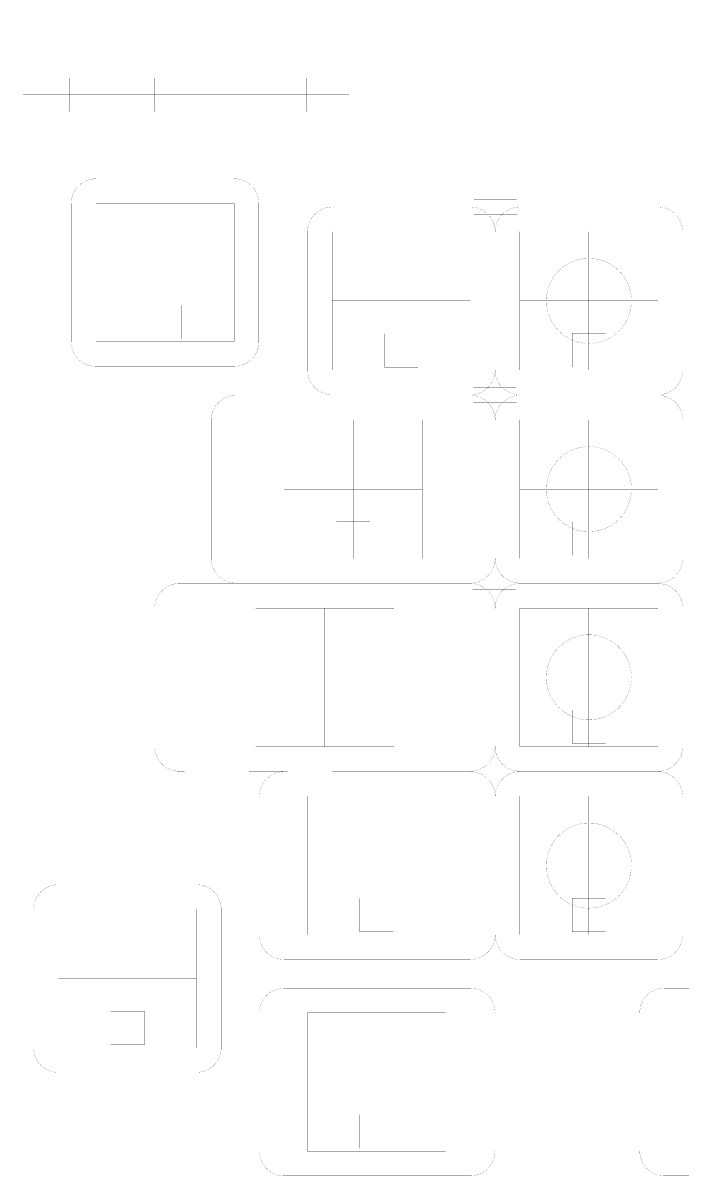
# Model space of a CAD drawing. Header units: inches. Extents: x -214 to 438, y -213 to 250.
# Drawn here: x -213.9 to -147, y 133.4 to 250 of the extents above; entities that cross this region are included whole.
import ezdxf

# ---------------------------------------------------------------- set-up
doc = ezdxf.new("R2010")
doc.units = ezdxf.units.IN
doc.layers.add('Drawing', color=216, linetype='Continuous')

msp = doc.modelspace()

# ---------------------------------------------------------------- linework, layer by layer
at = {"layer": 'Drawing', "const_width": 0.0127}
for points in [[(-210.86, 238.28), (-210.86, 250.03)], [(-186.86, 238.28), (-186.86, 250.03)], [(-212.56, 241.08), (-212.56, 244.48)], [(-212.56, 244.48), (-209.16, 244.48)], [(-212.56, 241.08), (-212.56, 244.48)], [(-212.56, 244.48), (-209.16, 244.48)], [(-209.16, 241.08), (-209.16, 244.48)], [(-209.16, 241.08), (-209.16, 244.48)], [(-200.56, 241.08), (-200.56, 244.48)], [(-200.56, 244.48), (-197.16, 244.48)], [(-200.56, 241.08), (-200.56, 244.48)], [(-200.56, 244.48), (-197.16, 244.48)], [(-197.16, 241.08), (-197.16, 244.48)], [(-197.16, 241.08), (-197.16, 244.48)], [(-188.56, 241.08), (-188.56, 244.48)], [(-188.56, 244.48), (-185.16, 244.48)], [(-188.56, 241.08), (-188.56, 244.48)], [(-188.56, 244.48), (-185.16, 244.48)], [(-185.16, 241.08), (-185.16, 244.48)], [(-185.16, 241.08), (-185.16, 244.48)], [(-213.86, 242.78), (-198.86, 242.78)], [(-198.86, 238.28), (-198.86, 242.78)], [(-198.86, 238.28), (-198.86, 242.78)], [(-198.86, 242.78), (-180.86, 242.78)], [(-212.56, 241.08), (-209.16, 241.08)], [(-212.56, 241.08), (-209.16, 241.08)], [(-200.56, 241.08), (-197.16, 241.08)], [(-200.56, 241.08), (-197.16, 241.08)], [(-188.56, 241.08), (-185.16, 241.08)], [(-188.56, 241.08), (-185.16, 241.08)], [(-210.86, 238.28), (-198.86, 238.28)], [(-199.49, 224.78), (-199.49, 238.28)], [(-198.86, 238.28), (-186.86, 238.28)], [(-206.49, 234.28), (-192.49, 234.28)], [(-208.99, 217.78), (-208.99, 231.78)], [(-206.49, 217.78), (-206.49, 231.78)], [(-206.49, 231.78), (-192.49, 231.78)], [(-199.49, 217.78), (-199.49, 231.78)], [(-192.49, 217.78), (-192.49, 231.78)], [(-189.99, 217.78), (-189.99, 231.78)], [(-182.56, 231.42), (-168.56, 231.42)], [(-168.21, 232.15), (-163.86, 232.15)], [(-163.56, 231.42), (-149.56, 231.42)], [(-163.56, 231.42), (-149.56, 231.42)], [(-168.21, 230.7), (-163.81, 230.7)], [(-185.06, 214.92), (-185.06, 228.92)], [(-182.56, 214.92), (-182.56, 228.92)], [(-182.56, 228.92), (-168.56, 228.92)], [(-175.56, 214.92), (-175.56, 228.92)], [(-168.56, 214.92), (-168.56, 228.92)], [(-166.06, 214.92), (-166.06, 228.92)], [(-166.06, 214.92), (-166.06, 228.92)], [(-166.06, 214.92), (-166.06, 228.92)], [(-163.56, 228.92), (-149.56, 228.92)], [(-163.56, 228.92), (-149.56, 228.92)], [(-163.56, 214.92), (-163.56, 228.92)], [(-163.56, 214.92), (-163.56, 228.92)], [(-156.56, 214.92), (-156.56, 228.92)], [(-156.56, 214.92), (-156.56, 228.92)], [(-149.56, 214.92), (-149.56, 228.92)], [(-149.56, 214.92), (-149.56, 228.92)], [(-147.06, 214.92), (-147.06, 228.92)], [(-147.06, 214.92), (-147.06, 228.92)], [(-206.49, 224.78), (-192.49, 224.78)], [(-182.56, 221.92), (-168.56, 221.92)], [(-163.56, 221.92), (-149.56, 221.92)], [(-163.56, 221.92), (-149.56, 221.92)], [(-201.19, 218.07), (-201.19, 221.47)], [(-201.19, 221.47), (-197.79, 221.47)], [(-201.19, 221.47), (-197.79, 221.47)], [(-201.19, 218.07), (-201.19, 221.47)], [(-197.79, 218.07), (-197.79, 221.47)], [(-197.79, 218.07), (-197.79, 221.47)], [(-177.26, 215.21), (-177.26, 218.61)], [(-177.26, 218.61), (-173.86, 218.61)], [(-177.26, 218.61), (-173.86, 218.61)], [(-177.26, 215.21), (-177.26, 218.61)], [(-173.86, 215.21), (-173.86, 218.61)], [(-173.86, 215.21), (-173.86, 218.61)], [(-158.26, 215.22), (-158.26, 218.62)], [(-158.26, 218.62), (-154.86, 218.62)], [(-158.26, 215.22), (-158.26, 218.62)], [(-158.26, 218.62), (-154.86, 218.62)], [(-154.86, 215.22), (-154.86, 218.62)], [(-154.86, 215.22), (-154.86, 218.62)], [(-206.49, 217.78), (-192.49, 217.78)], [(-201.19, 218.07), (-197.79, 218.07)], [(-201.19, 218.07), (-197.79, 218.07)], [(-206.49, 215.28), (-192.49, 215.28)], [(-182.56, 214.92), (-168.56, 214.92)], [(-177.26, 215.21), (-173.86, 215.21)], [(-177.26, 215.21), (-173.86, 215.21)], [(-163.56, 214.92), (-149.56, 214.92)], [(-163.56, 214.92), (-149.56, 214.92)], [(-158.26, 215.22), (-154.86, 215.22)], [(-158.26, 215.22), (-154.86, 215.22)], [(-192.32, 212.36), (-178.32, 212.36)], [(-182.56, 212.42), (-168.56, 212.42)], [(-182.44, 212.36), (-168.44, 212.36)], [(-168.26, 213.12), (-163.91, 213.12)], [(-163.56, 212.42), (-149.56, 212.42)], [(-163.56, 212.42), (-149.56, 212.42)], [(-163.56, 212.37), (-149.56, 212.37)], [(-163.56, 212.37), (-149.56, 212.37)], [(-163.56, 212.37), (-149.56, 212.37)], [(-168.26, 211.67), (-163.86, 211.67)], [(-194.82, 195.86), (-194.82, 209.86)], [(-187.44, 195.87), (-187.44, 209.87)], [(-187.44, 209.87), (-173.44, 209.87)], [(-180.44, 195.87), (-180.44, 209.87)], [(-173.44, 195.87), (-173.44, 209.87)], [(-166.06, 195.87), (-166.06, 209.87)], [(-166.06, 195.87), (-166.06, 209.87)], [(-166.06, 195.86), (-166.06, 209.86)], [(-163.56, 195.87), (-163.56, 209.87)], [(-163.56, 195.87), (-163.56, 209.87)], [(-163.56, 209.87), (-149.56, 209.87)], [(-163.56, 209.87), (-149.56, 209.87)], [(-163.56, 209.87), (-149.56, 209.87)], [(-156.56, 195.87), (-156.56, 209.87)], [(-156.56, 195.87), (-156.56, 209.87)], [(-149.56, 195.87), (-149.56, 209.87)], [(-149.56, 195.87), (-149.56, 209.87)], [(-147.06, 195.87), (-147.06, 209.87)], [(-147.06, 195.87), (-147.06, 209.87)], [(-187.44, 202.87), (-173.44, 202.87)], [(-163.56, 202.87), (-149.56, 202.87)], [(-163.56, 202.87), (-149.56, 202.87)], [(-163.56, 202.87), (-149.56, 202.87)], [(-182.14, 196.16), (-182.14, 199.56)], [(-182.14, 199.56), (-178.74, 199.56)], [(-182.14, 196.16), (-182.14, 199.56)], [(-182.14, 199.56), (-178.74, 199.56)], [(-178.74, 196.16), (-178.74, 199.56)], [(-178.74, 196.16), (-178.74, 199.56)], [(-158.26, 199.57), (-154.86, 199.57)], [(-158.26, 196.17), (-158.26, 199.57)], [(-158.26, 196.17), (-158.26, 199.57)], [(-158.26, 199.57), (-154.86, 199.57)], [(-154.86, 196.17), (-154.86, 199.57)], [(-154.86, 196.17), (-154.86, 199.57)], [(-182.14, 196.16), (-178.74, 196.16)], [(-182.14, 196.16), (-178.74, 196.16)], [(-158.26, 196.17), (-154.86, 196.17)], [(-158.26, 196.17), (-154.86, 196.17)], [(-187.44, 195.87), (-173.44, 195.87)], [(-163.56, 195.87), (-149.56, 195.87)], [(-163.56, 195.87), (-149.56, 195.87)], [(-168.38, 194.17), (-163.98, 194.17)], [(-198.04, 193.32), (-182.56, 193.32)], [(-192.32, 193.36), (-178.32, 193.36)], [(-182.56, 193.36), (-168.56, 193.36)], [(-182.56, 193.32), (-168.56, 193.32)], [(-168.38, 192.75), (-163.98, 192.75)], [(-163.56, 193.37), (-149.56, 193.37)], [(-163.56, 193.37), (-149.56, 193.37)], [(-163.56, 193.32), (-149.56, 193.32)], [(-163.56, 193.32), (-149.56, 193.32)], [(-163.56, 193.32), (-149.56, 193.32)], [(-200.54, 176.82), (-200.54, 190.82)], [(-190.3, 176.82), (-190.3, 190.82)], [(-190.3, 190.82), (-176.3, 190.82)], [(-183.3, 176.82), (-183.3, 190.82)], [(-176.3, 176.82), (-176.3, 190.82)], [(-166.06, 176.82), (-166.06, 190.82)], [(-166.06, 176.82), (-166.06, 190.82)], [(-166.06, 176.82), (-166.06, 190.82)], [(-163.56, 176.82), (-163.56, 190.82)], [(-163.56, 190.82), (-149.56, 190.82)], [(-163.56, 190.82), (-149.56, 190.82)], [(-163.56, 176.82), (-163.56, 190.82)], [(-163.56, 190.82), (-149.56, 190.82)], [(-156.56, 176.82), (-156.56, 190.82)], [(-156.56, 176.82), (-156.56, 190.82)], [(-149.56, 176.82), (-149.56, 190.82)], [(-149.56, 176.82), (-149.56, 190.82)], [(-147.06, 176.82), (-147.06, 190.82)], [(-147.06, 176.82), (-147.06, 190.82)], [(-190.3, 183.82), (-176.3, 183.82)], [(-163.56, 183.82), (-149.56, 183.82)], [(-163.56, 183.82), (-149.56, 183.82)], [(-163.56, 183.82), (-149.56, 183.82)], [(-185, 177.11), (-185, 180.51)], [(-185, 180.51), (-181.6, 180.51)], [(-185, 180.51), (-181.6, 180.51)], [(-185, 177.11), (-185, 180.51)], [(-181.6, 177.11), (-181.6, 180.51)], [(-181.6, 177.11), (-181.6, 180.51)], [(-158.26, 177.12), (-158.26, 180.52)], [(-158.26, 180.52), (-154.86, 180.52)], [(-158.26, 177.12), (-158.26, 180.52)], [(-158.26, 180.52), (-154.86, 180.52)], [(-154.86, 177.12), (-154.86, 180.52)], [(-154.86, 177.12), (-154.86, 180.52)], [(-190.3, 176.82), (-176.3, 176.82)], [(-185, 177.11), (-181.6, 177.11)], [(-185, 177.11), (-181.6, 177.11)], [(-163.56, 176.82), (-149.56, 176.82)], [(-163.56, 176.82), (-149.56, 176.82)], [(-158.26, 177.12), (-154.86, 177.12)], [(-158.26, 177.12), (-154.86, 177.12)], [(-198.04, 174.32), (-182.56, 174.27)], [(-187.44, 174.27), (-173.44, 174.27)], [(-182.56, 174.32), (-168.56, 174.32)], [(-182.56, 174.27), (-168.56, 174.27)], [(-163.56, 174.32), (-149.56, 174.32)], [(-163.56, 174.32), (-149.56, 174.32)], [(-163.56, 174.27), (-149.56, 174.27)], [(-163.56, 174.27), (-149.56, 174.27)], [(-163.56, 174.27), (-149.56, 174.27)], [(-189.94, 157.77), (-189.94, 171.77)], [(-185.06, 157.77), (-185.06, 171.77)], [(-185.06, 171.77), (-171.06, 171.77)], [(-178.06, 157.77), (-178.06, 171.77)], [(-171.06, 157.77), (-171.06, 171.77)], [(-166.06, 157.77), (-166.06, 171.77)], [(-166.06, 157.77), (-166.06, 171.77)], [(-166.06, 157.77), (-166.06, 171.77)], [(-163.56, 171.77), (-149.56, 171.77)], [(-163.56, 157.77), (-163.56, 171.77)], [(-163.56, 157.77), (-163.56, 171.77)], [(-163.56, 171.77), (-149.56, 171.77)], [(-163.56, 171.77), (-149.56, 171.77)], [(-156.56, 157.77), (-156.56, 171.77)], [(-156.56, 157.77), (-156.56, 171.77)], [(-149.56, 157.77), (-149.56, 171.77)], [(-149.56, 157.77), (-149.56, 171.77)], [(-147.06, 157.77), (-147.06, 171.77)], [(-147.06, 157.77), (-147.06, 171.77)], [(-185.06, 164.77), (-171.06, 164.77)], [(-163.56, 164.77), (-149.56, 164.77)], [(-163.56, 164.77), (-149.56, 164.77)], [(-163.56, 164.77), (-149.56, 164.77)], [(-210.3, 162.84), (-196.3, 162.84)], [(-179.76, 158.06), (-179.76, 161.46)], [(-179.76, 161.46), (-176.36, 161.46)], [(-179.76, 158.06), (-179.76, 161.46)], [(-179.76, 161.46), (-176.36, 161.46)], [(-176.36, 158.06), (-176.36, 161.46)], [(-176.36, 158.06), (-176.36, 161.46)], [(-158.26, 161.47), (-154.86, 161.47)], [(-158.26, 158.07), (-158.26, 161.47)], [(-158.26, 158.07), (-158.26, 161.47)], [(-158.26, 161.47), (-154.86, 161.47)], [(-154.86, 158.07), (-154.86, 161.47)], [(-154.86, 158.07), (-154.86, 161.47)], [(-212.8, 146.34), (-212.8, 160.34)], [(-210.3, 160.34), (-196.3, 160.34)], [(-210.3, 146.34), (-210.3, 160.34)], [(-203.3, 146.34), (-203.3, 160.34)], [(-196.3, 146.34), (-196.3, 160.34)], [(-193.8, 146.34), (-193.8, 160.34)], [(-185.06, 157.77), (-171.06, 157.77)], [(-179.76, 158.06), (-176.36, 158.06)], [(-179.76, 158.06), (-176.36, 158.06)], [(-163.56, 157.77), (-149.56, 157.77)], [(-163.56, 157.77), (-149.56, 157.77)], [(-158.26, 158.07), (-154.86, 158.07)], [(-158.26, 158.07), (-154.86, 158.07)], [(-187.44, 155.27), (-173.44, 155.27)], [(-182.56, 155.27), (-168.56, 155.27)], [(-163.56, 155.27), (-149.56, 155.27)], [(-163.56, 155.27), (-149.56, 155.27)], [(-210.3, 153.34), (-196.3, 153.34)], [(-187.44, 152.36), (-173.44, 152.36)], [(-182.56, 152.36), (-168.56, 152.36)], [(-148.91, 152.36), (-134.91, 152.36)], [(-205, 146.63), (-205, 150.03)], [(-205, 150.03), (-201.6, 150.03)], [(-205, 150.03), (-201.6, 150.03)], [(-205, 146.63), (-205, 150.03)], [(-201.6, 146.63), (-201.6, 150.03)], [(-201.6, 146.63), (-201.6, 150.03)], [(-189.94, 135.87), (-189.94, 149.87)], [(-185.06, 135.87), (-185.06, 149.87)], [(-185.06, 149.87), (-171.06, 149.87)], [(-178.06, 135.87), (-178.06, 149.87)], [(-171.06, 135.87), (-171.06, 149.87)], [(-166.06, 135.87), (-166.06, 149.87)], [(-151.41, 135.87), (-151.41, 149.87)], [(-210.3, 146.34), (-196.3, 146.34)], [(-205, 146.63), (-201.6, 146.63)], [(-205, 146.63), (-201.6, 146.63)], [(-210.3, 143.84), (-196.3, 143.84)], [(-185.06, 142.87), (-171.06, 142.87)], [(-179.76, 136.15), (-179.76, 139.55)], [(-179.76, 139.55), (-176.36, 139.55)], [(-179.76, 139.55), (-176.36, 139.55)], [(-179.76, 136.15), (-179.76, 139.55)], [(-176.36, 136.15), (-176.36, 139.55)], [(-176.36, 136.15), (-176.36, 139.55)], [(-185.06, 135.87), (-171.06, 135.87)], [(-179.76, 136.15), (-176.36, 136.15)], [(-179.76, 136.15), (-176.36, 136.15)], [(-187.44, 133.37), (-173.44, 133.37)], [(-182.56, 133.37), (-168.56, 133.37)], [(-148.91, 133.37), (-134.91, 133.37)]]:
    msp.add_lwpolyline(points, dxfattribs=at)
for points in [[(-208.99, 231.78, -0.414214), (-206.49, 234.28)], [(-192.49, 234.28, -0.414214), (-189.99, 231.78)], [(-185.06, 228.92, -0.414214), (-182.56, 231.42)], [(-168.56, 231.42, -0.414225), (-166.06, 228.92)], [(-166.06, 228.92, -0.414214), (-163.56, 231.42)], [(-166.06, 228.92, -0.414214), (-163.56, 231.42)], [(-149.56, 231.42, -0.414214), (-147.06, 228.92)], [(-149.56, 231.42, -0.414214), (-147.06, 228.92)], [(-206.49, 215.28, -0.414214), (-208.99, 217.78)], [(-189.99, 217.78, -0.414214), (-192.49, 215.28)], [(-182.56, 212.42, -0.414214), (-185.06, 214.92)], [(-166.06, 214.92, -0.414214), (-168.56, 212.42)], [(-163.56, 212.42, -0.414214), (-166.06, 214.92)], [(-163.56, 212.42, -0.414214), (-166.06, 214.92)], [(-147.06, 214.92, -0.414214), (-149.56, 212.42)], [(-147.06, 214.92, -0.414214), (-149.56, 212.42)], [(-194.82, 209.86, -0.414214), (-192.32, 212.36)], [(-168.56, 212.36, -0.414225), (-166.06, 209.86)], [(-166.06, 209.87, -0.414214), (-163.56, 212.37)], [(-149.56, 212.37, -0.414214), (-147.06, 209.87)], [(-149.56, 212.37, -0.414225), (-147.06, 209.87)], [(-149.56, 212.37, -0.414214), (-147.06, 209.87)], [(-192.32, 193.36, -0.414214), (-194.82, 195.86)], [(-166.06, 195.86, -0.414225), (-168.56, 193.36)], [(-163.56, 193.37, -0.414214), (-166.06, 195.87)], [(-163.56, 193.37, -0.414214), (-166.06, 195.87)], [(-147.06, 195.87, -0.414214), (-149.56, 193.37)], [(-147.06, 195.87, -0.414214), (-149.56, 193.37)], [(-200.54, 190.82, -0.414214), (-198.04, 193.32)], [(-168.56, 193.32, -0.414225), (-166.06, 190.82)], [(-166.06, 190.82, -0.414214), (-163.56, 193.32)], [(-166.06, 190.82, -0.414214), (-163.56, 193.32)], [(-166.06, 190.82, -0.414214), (-163.56, 193.32)], [(-149.56, 193.32, -0.414214), (-147.06, 190.82)], [(-149.56, 193.32, -0.414214), (-147.06, 190.82)], [(-149.56, 193.32, -0.414214), (-147.06, 190.82)], [(-198.04, 174.32, -0.414214), (-200.54, 176.82)], [(-166.06, 176.82, -0.414214), (-168.56, 174.32)], [(-163.56, 174.32, -0.414214), (-166.06, 176.82)], [(-163.56, 174.32, -0.414214), (-166.06, 176.82)], [(-147.06, 176.82, -0.414214), (-149.56, 174.32)], [(-147.06, 176.82, -0.414214), (-149.56, 174.32)], [(-189.94, 171.77, -0.414214), (-187.44, 174.27)], [(-168.56, 174.27, -0.414225), (-166.06, 171.77)], [(-166.06, 171.77, -0.414214), (-163.56, 174.27)], [(-166.06, 171.77, -0.414214), (-163.56, 174.27)], [(-166.06, 171.77, -0.414214), (-163.56, 174.27)], [(-149.56, 174.27, -0.414225), (-147.06, 171.77)], [(-149.56, 174.27, -0.414214), (-147.06, 171.77)], [(-149.56, 174.27, -0.414214), (-147.06, 171.77)], [(-212.8, 160.34, -0.414214), (-210.3, 162.84)], [(-196.3, 162.84, -0.414214), (-193.8, 160.34)], [(-187.44, 155.27, -0.414214), (-189.94, 157.77)], [(-166.06, 157.77, -0.414214), (-168.56, 155.27)], [(-163.56, 155.27, -0.414214), (-166.06, 157.77)], [(-163.56, 155.27, -0.414214), (-166.06, 157.77)], [(-147.06, 157.77, -0.414214), (-149.56, 155.27)], [(-147.06, 157.77, -0.414214), (-149.56, 155.27)], [(-189.94, 149.87, -0.414214), (-187.44, 152.36)], [(-168.56, 152.36, -0.414225), (-166.06, 149.87)], [(-151.41, 149.87, -0.414225), (-148.91, 152.36)], [(-210.3, 143.84, -0.414214), (-212.8, 146.34)], [(-193.8, 146.34, -0.414214), (-196.3, 143.84)], [(-187.44, 133.37, -0.414214), (-189.94, 135.87)], [(-166.06, 135.87, -0.414214), (-168.56, 133.37)], [(-148.91, 133.37, -0.414214), (-151.41, 135.87)]]:
    msp.add_lwpolyline(points, format="xyb", dxfattribs=at)
at = {"layer": 'Drawing'}
for points, const_width in [([(-206.49, 234.28, 1), (-206.48, 234.28, 1)], 0.00635), ([(-192.49, 234.28, 1), (-192.49, 234.28, 1)], 0.00635), ([(-208.99, 231.78, 1), (-208.98, 231.78, 1)], 0.00635), ([(-189.99, 231.78, 1), (-189.99, 231.78, 1)], 0.00635), ([(-182.56, 231.42, 1), (-182.55, 231.42, 1)], 0.00635), ([(-168.56, 231.42, 1), (-168.55, 231.42, 1)], 0.00635), ([(-163.56, 231.42, 1), (-163.55, 231.42, 1)], 0.00635), ([(-163.56, 231.42, 1), (-163.55, 231.42, 1)], 0.00635), ([(-149.56, 231.42, 1), (-149.56, 231.42, 1)], 0.00635), ([(-149.56, 231.42, 1), (-149.56, 231.42, 1)], 0.00635), ([(-185.06, 228.92, 1), (-185.05, 228.92, 1)], 0.00635), ([(-166.06, 228.92, 1), (-166.05, 228.92, 1)], 0.00635), ([(-166.06, 228.92, 1), (-166.05, 228.92, 1)], 0.00635), ([(-166.06, 228.92, 1), (-166.05, 228.92, 1)], 0.00635), ([(-147.06, 228.92, 1), (-147.06, 228.92, 1)], 0.00635), ([(-147.06, 228.92, 1), (-147.06, 228.92, 1)], 0.00635), ([(-152.25, 221.92, 1), (-160.87, 221.92, 1)], 0.0127), ([(-152.25, 221.92, 1), (-160.87, 221.92, 1)], 0.0127), ([(-160.87, 221.92, 1), (-160.87, 221.92, 1)], 0.00635), ([(-160.87, 221.92, 1), (-160.87, 221.92, 1)], 0.00635), ([(-152.25, 221.92, 1), (-152.24, 221.92, 1)], 0.00635), ([(-152.25, 221.92, 1), (-152.24, 221.92, 1)], 0.00635), ([(-208.99, 217.78, 1), (-208.98, 217.78, 1)], 0.00635), ([(-189.99, 217.78, 1), (-189.99, 217.78, 1)], 0.00635), ([(-206.49, 215.28, 1), (-206.48, 215.28, 1)], 0.00635), ([(-192.49, 215.28, 1), (-192.49, 215.28, 1)], 0.00635), ([(-185.06, 214.92, 1), (-185.05, 214.92, 1)], 0.00635), ([(-166.06, 214.92, 1), (-166.05, 214.92, 1)], 0.00635), ([(-166.06, 214.92, 1), (-166.05, 214.92, 1)], 0.00635), ([(-166.06, 214.92, 1), (-166.05, 214.92, 1)], 0.00635), ([(-147.06, 214.92, 1), (-147.06, 214.92, 1)], 0.00635), ([(-147.06, 214.92, 1), (-147.06, 214.92, 1)], 0.00635), ([(-192.32, 212.36, 1), (-192.32, 212.36, 1)], 0.00635), ([(-182.56, 212.42, 1), (-182.55, 212.42, 1)], 0.00635), ([(-168.56, 212.42, 1), (-168.55, 212.42, 1)], 0.00635), ([(-168.56, 212.36, 1), (-168.55, 212.36, 1)], 0.00635), ([(-163.56, 212.42, 1), (-163.55, 212.42, 1)], 0.00635), ([(-163.56, 212.42, 1), (-163.55, 212.42, 1)], 0.00635), ([(-163.56, 212.37, 1), (-163.55, 212.37, 1)], 0.00635), ([(-149.56, 212.42, 1), (-149.56, 212.42, 1)], 0.00635), ([(-149.56, 212.37, 1), (-149.56, 212.37, 1)], 0.00635), ([(-149.56, 212.37, 1), (-149.56, 212.37, 1)], 0.00635), ([(-149.56, 212.42, 1), (-149.56, 212.42, 1)], 0.00635), ([(-149.56, 212.37, 1), (-149.56, 212.37, 1)], 0.00635), ([(-194.82, 209.86, 1), (-194.82, 209.86, 1)], 0.00635), ([(-166.06, 209.87, 1), (-166.05, 209.87, 1)], 0.00635), ([(-166.06, 209.86, 1), (-166.05, 209.86, 1)], 0.00635), ([(-147.06, 209.87, 1), (-147.06, 209.87, 1)], 0.00635), ([(-147.06, 209.87, 1), (-147.06, 209.87, 1)], 0.00635), ([(-147.06, 209.87, 1), (-147.06, 209.87, 1)], 0.00635), ([(-152.25, 202.87, 1), (-160.87, 202.87, 1)], 0.0127), ([(-152.25, 202.87, 1), (-160.87, 202.87, 1)], 0.0127), ([(-160.87, 202.87, 1), (-160.87, 202.87, 1)], 0.00635), ([(-160.87, 202.87, 1), (-160.87, 202.87, 1)], 0.00635), ([(-152.25, 202.87, 1), (-152.24, 202.87, 1)], 0.00635), ([(-152.25, 202.87, 1), (-152.24, 202.87, 1)], 0.00635), ([(-194.82, 195.86, 1), (-194.82, 195.86, 1)], 0.00635), ([(-166.06, 195.87, 1), (-166.05, 195.87, 1)], 0.00635), ([(-166.06, 195.87, 1), (-166.05, 195.87, 1)], 0.00635), ([(-166.06, 195.86, 1), (-166.05, 195.86, 1)], 0.00635), ([(-147.06, 195.87, 1), (-147.06, 195.87, 1)], 0.00635), ([(-147.06, 195.87, 1), (-147.06, 195.87, 1)], 0.00635), ([(-198.04, 193.32, 1), (-198.03, 193.32, 1)], 0.00635), ([(-192.32, 193.36, 1), (-192.32, 193.36, 1)], 0.00635), ([(-168.56, 193.36, 1), (-168.55, 193.36, 1)], 0.00635), ([(-168.56, 193.32, 1), (-168.55, 193.32, 1)], 0.00635), ([(-163.56, 193.37, 1), (-163.55, 193.37, 1)], 0.00635), ([(-163.56, 193.37, 1), (-163.55, 193.37, 1)], 0.00635), ([(-163.56, 193.32, 1), (-163.55, 193.32, 1)], 0.00635), ([(-163.56, 193.32, 1), (-163.55, 193.32, 1)], 0.00635), ([(-163.56, 193.32, 1), (-163.55, 193.32, 1)], 0.00635), ([(-149.56, 193.37, 1), (-149.56, 193.37, 1)], 0.00635), ([(-149.56, 193.32, 1), (-149.56, 193.32, 1)], 0.00635), ([(-149.56, 193.32, 1), (-149.56, 193.32, 1)], 0.00635), ([(-149.56, 193.37, 1), (-149.56, 193.37, 1)], 0.00635), ([(-149.56, 193.32, 1), (-149.56, 193.32, 1)], 0.00635), ([(-200.54, 190.82, 1), (-200.53, 190.82, 1)], 0.00635), ([(-166.06, 190.82, 1), (-166.05, 190.82, 1)], 0.00635), ([(-166.06, 190.82, 1), (-166.05, 190.82, 1)], 0.00635), ([(-166.06, 190.82, 1), (-166.05, 190.82, 1)], 0.00635), ([(-166.06, 190.82, 1), (-166.05, 190.82, 1)], 0.00635), ([(-147.06, 190.82, 1), (-147.06, 190.82, 1)], 0.00635), ([(-147.06, 190.82, 1), (-147.06, 190.82, 1)], 0.00635), ([(-147.06, 190.82, 1), (-147.06, 190.82, 1)], 0.00635), ([(-152.25, 183.82, 1), (-160.87, 183.82, 1)], 0.0127), ([(-152.25, 183.82, 1), (-160.87, 183.82, 1)], 0.0127), ([(-160.87, 183.82, 1), (-160.87, 183.82, 1)], 0.00635), ([(-160.87, 183.82, 1), (-160.87, 183.82, 1)], 0.00635), ([(-152.25, 183.82, 1), (-152.24, 183.82, 1)], 0.00635), ([(-152.25, 183.82, 1), (-152.24, 183.82, 1)], 0.00635), ([(-200.54, 176.82, 1), (-200.53, 176.82, 1)], 0.00635), ([(-166.06, 176.82, 1), (-166.05, 176.82, 1)], 0.00635), ([(-166.06, 176.82, 1), (-166.05, 176.82, 1)], 0.00635), ([(-166.06, 176.82, 1), (-166.05, 176.82, 1)], 0.00635), ([(-147.06, 176.82, 1), (-147.06, 176.82, 1)], 0.00635), ([(-147.06, 176.82, 1), (-147.06, 176.82, 1)], 0.00635), ([(-198.04, 174.32, 1), (-198.03, 174.32, 1)], 0.00635), ([(-187.44, 174.27, 1), (-187.44, 174.27, 1)], 0.00635), ([(-168.56, 174.32, 1), (-168.55, 174.32, 1)], 0.00635), ([(-168.56, 174.27, 1), (-168.55, 174.27, 1)], 0.00635), ([(-163.56, 174.32, 1), (-163.55, 174.32, 1)], 0.00635), ([(-163.56, 174.32, 1), (-163.55, 174.32, 1)], 0.00635), ([(-163.56, 174.27, 1), (-163.55, 174.27, 1)], 0.00635), ([(-163.56, 174.27, 1), (-163.55, 174.27, 1)], 0.00635), ([(-163.56, 174.27, 1), (-163.55, 174.27, 1)], 0.00635), ([(-149.56, 174.32, 1), (-149.56, 174.32, 1)], 0.00635), ([(-149.56, 174.27, 1), (-149.56, 174.27, 1)], 0.00635), ([(-149.56, 174.27, 1), (-149.56, 174.27, 1)], 0.00635), ([(-149.56, 174.32, 1), (-149.56, 174.32, 1)], 0.00635), ([(-149.56, 174.27, 1), (-149.56, 174.27, 1)], 0.00635), ([(-189.94, 171.77, 1), (-189.94, 171.77, 1)], 0.00635), ([(-166.06, 171.77, 1), (-166.05, 171.77, 1)], 0.00635), ([(-166.06, 171.77, 1), (-166.05, 171.77, 1)], 0.00635), ([(-166.06, 171.77, 1), (-166.05, 171.77, 1)], 0.00635), ([(-166.06, 171.77, 1), (-166.05, 171.77, 1)], 0.00635), ([(-147.06, 171.77, 1), (-147.06, 171.77, 1)], 0.00635), ([(-147.06, 171.77, 1), (-147.06, 171.77, 1)], 0.00635), ([(-147.06, 171.77, 1), (-147.06, 171.77, 1)], 0.00635), ([(-152.25, 164.77, 1), (-160.87, 164.77, 1)], 0.0127), ([(-152.25, 164.77, 1), (-160.87, 164.77, 1)], 0.0127), ([(-160.87, 164.77, 1), (-160.87, 164.77, 1)], 0.00635), ([(-160.87, 164.77, 1), (-160.87, 164.77, 1)], 0.00635), ([(-152.25, 164.77, 1), (-152.24, 164.77, 1)], 0.00635), ([(-152.25, 164.77, 1), (-152.24, 164.77, 1)], 0.00635), ([(-210.3, 162.84, 1), (-210.3, 162.84, 1)], 0.00635), ([(-196.3, 162.84, 1), (-196.3, 162.84, 1)], 0.00635), ([(-212.8, 160.34, 1), (-212.8, 160.34, 1)], 0.00635), ([(-193.8, 160.34, 1), (-193.8, 160.34, 1)], 0.00635), ([(-189.94, 157.77, 1), (-189.94, 157.77, 1)], 0.00635), ([(-166.06, 157.77, 1), (-166.05, 157.77, 1)], 0.00635), ([(-166.06, 157.77, 1), (-166.05, 157.77, 1)], 0.00635), ([(-166.06, 157.77, 1), (-166.05, 157.77, 1)], 0.00635), ([(-147.06, 157.77, 1), (-147.06, 157.77, 1)], 0.00635), ([(-147.06, 157.77, 1), (-147.06, 157.77, 1)], 0.00635), ([(-187.44, 155.27, 1), (-187.44, 155.27, 1)], 0.00635), ([(-168.56, 155.27, 1), (-168.55, 155.27, 1)], 0.00635), ([(-163.56, 155.27, 1), (-163.55, 155.27, 1)], 0.00635), ([(-163.56, 155.27, 1), (-163.55, 155.27, 1)], 0.00635), ([(-149.56, 155.27, 1), (-149.56, 155.27, 1)], 0.00635), ([(-149.56, 155.27, 1), (-149.56, 155.27, 1)], 0.00635), ([(-187.44, 152.36, 1), (-187.44, 152.36, 1)], 0.00635), ([(-168.56, 152.36, 1), (-168.55, 152.36, 1)], 0.00635), ([(-148.91, 152.36, 1), (-148.9, 152.36, 1)], 0.00635), ([(-189.94, 149.87, 1), (-189.94, 149.87, 1)], 0.00635), ([(-166.06, 149.87, 1), (-166.05, 149.87, 1)], 0.00635), ([(-151.41, 149.87, 1), (-151.4, 149.87, 1)], 0.00635), ([(-212.8, 146.34, 1), (-212.8, 146.34, 1)], 0.00635), ([(-193.8, 146.34, 1), (-193.8, 146.34, 1)], 0.00635), ([(-210.3, 143.84, 1), (-210.3, 143.84, 1)], 0.00635), ([(-196.3, 143.84, 1), (-196.3, 143.84, 1)], 0.00635), ([(-189.94, 135.87, 1), (-189.94, 135.87, 1)], 0.00635), ([(-166.06, 135.87, 1), (-166.05, 135.87, 1)], 0.00635), ([(-151.41, 135.87, 1), (-151.4, 135.87, 1)], 0.00635), ([(-187.44, 133.37, 1), (-187.44, 133.37, 1)], 0.00635), ([(-168.56, 133.37, 1), (-168.55, 133.37, 1)], 0.00635), ([(-148.91, 133.37, 1), (-148.9, 133.37, 1)], 0.00635)]:
    msp.add_lwpolyline(points, format="xyb", close=True, dxfattribs=dict(at, const_width=const_width))

doc.saveas('drawing.dxf')
